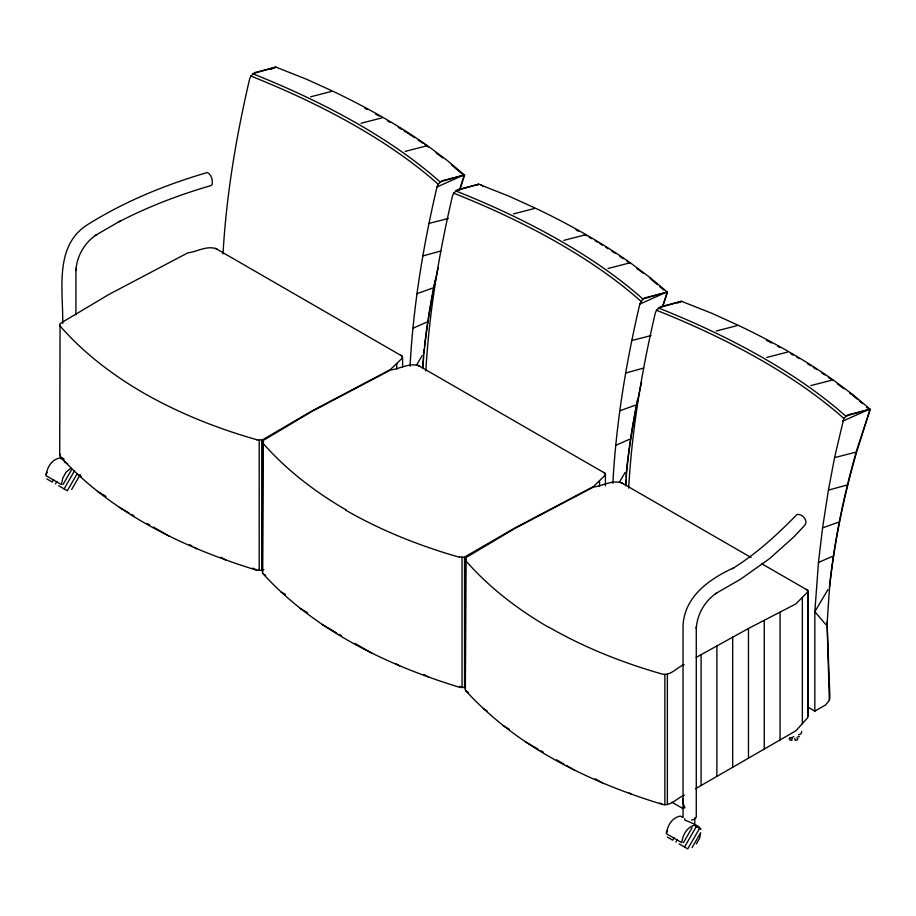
<?xml version="1.0" encoding="UTF-8"?>
<svg xmlns="http://www.w3.org/2000/svg" width="916" height="916" viewBox="0 0 916 916"><rect width="100%" height="100%" fill="white"/><g stroke="black" fill="none" stroke-linecap="round" stroke-linejoin="round"><path stroke-width="1.37" d="M422.723 368.461L423.478 357.332M422.871 368.381L423.81 354.481A607.972 351.011 -60 0 1 438.123 267.999M625.548 485.56L625.926 479.995M626.109 477.213L626.578 470.263A607.972 351.011 -60 0 1 636.838 402.96M625.697 485.48L626.636 471.58A607.972 351.011 -60 0 1 641.566 382.35M827.102 623.441L829.461 588.679A607.972 351.011 -60 0 1 856.803 451.439L870.2 409.257L852.853 394.636L833.549 380.197A485.434 198.177 11.6 0 0 739.361 325.821L712.259 313.467L681.515 301.318L660.562 306.734L656.474 310.249L655.306 313.043C641.853 370.568 632.017 429.054 628.662 488.091M223.012 253.892C226.367 194.856 236.202 136.369 249.667 78.845L250.824 76.051L254.911 72.536L275.865 67.12L306.608 79.268L333.722 91.623A485.434 198.177 11.6 0 1 427.898 145.999L447.203 160.437L464.549 175.059L459.798 190.024M410.025 366.251C413.334 305.807 423.158 245.877 436.989 186.99L438.146 184.196L442.233 180.681L464.549 175.059L464.114 175.632L451.462 164.88M425.837 370.991C429.192 311.955 439.027 253.469 452.493 195.944L453.649 193.15L457.737 189.635L478.69 184.219L509.433 196.368L536.547 208.722A485.434 198.177 11.6 0 1 630.723 263.098L650.028 277.537L667.375 292.158L663.058 305.761M612.838 483.35C616.147 422.906 625.983 362.976 639.815 304.089L642.883 299.005L645.059 297.78L667.375 292.158L662.6 306.162M833.869 552.875A607.972 351.011 -60 0 1 856.746 450.111L870.2 409.257L847.884 414.879L843.796 418.394L834.568 457.622L828.419 490.14L822.557 527.925L818.469 562.493L814.839 611.693L814.839 711.148L807.443 706.877M75.913 270.552C76.681 256.217 84.616 242.477 96.638 234.656M696.274 628.708C697.03 614.373 704.965 600.633 716.999 592.812M829.335 700.293L829.907 697.477L827.056 622.124L829.335 700.293L825.602 704.931L814.839 711.148M263.854 569.557L261.724 570.359L256.755 570.199C184.047 547.997 112.416 513.59 60.353 456.809L59.689 455.389L60.078 323.566L108.844 294.483L187.814 252.862C197.306 251.763 208.001 244.675 217.321 249.324M603.644 472.358L604.995 473.24L604.881 475.415L593.648 486.442L514.059 528.429L464.549 557.077L464.549 687.458L459.58 687.298C386.873 665.096 315.241 630.689 263.178 573.908L262.514 572.489L262.903 440.665L311.669 411.582L390.64 369.961C400.132 368.862 410.826 361.774 420.146 366.423M684.367 795.18C677.107 797.779 670.856 806.492 662.405 804.397C589.698 782.195 518.067 747.788 466.004 691.008L465.339 689.588L465.729 557.764L514.494 528.681L593.453 487.06C602.957 485.961 613.651 478.873 622.96 483.522M59.689 455.389L60.078 453.935M262.514 572.489L262.903 440.665M465.339 689.588L465.729 557.764M801.729 731.46L801.065 733.888L798.638 734.838M460.21 187.711L463.679 176.971M806.469 589.469L808.255 591.427L807.706 717.72L795.855 730.808L695.519 788.733M791.951 739.281L792.351 738.422M400.819 355.259L402.17 356.141L402.067 358.316L390.205 369.709L311.234 411.33L263.854 439.085L261.724 439.978L256.755 439.92M808.255 591.427L795.855 603.907L748.475 628.479L696.229 657.379M45.8 474.591L47.128 472.301M53.655 479.64L52.258 482.056L46.876 478.942M55.487 483.923L56.884 481.507M63.021 484.541L71.643 469.622M64.097 488.892L74.551 470.79M77.081 473.87L67.326 490.758L58.716 485.789M71.643 489.51L80.253 474.591M666.218 832.713L667.546 830.423M674.073 837.762L672.676 840.178L667.295 837.064M675.916 842.044L677.302 839.628M683.451 842.663L692.061 827.743M684.527 847.014L696.366 826.507M699.595 828.362L687.756 848.88L679.145 843.911M692.061 847.632L700.671 832.713L699.595 838.312L696.366 843.911M416.482 365.209L422.31 355.374M619.296 482.308L625.136 472.473M827.95 589.572L814.839 611.693L825.602 624.334M70.83 468.225L65.986 472.267L62.757 478.175L61.406 484.541L46.075 475.679C46.785 467.767 51.628 459.282 60.067 457.966L63.273 459.855M732.296 568.699C756.444 553.871 777.444 534.486 797.069 514.414C801.557 513.99 805.611 517.78 806.034 522.166L805.233 524.696L794.424 536.375L769.589 558.611L740.678 579.141L715.224 593.831M684.08 664.684C676.89 667.329 670.81 675.997 662.405 674.119A456.763 275.006 -2.4 0 1 548.959 627.22M94.863 235.675L120.328 220.974M734.06 567.68C709.534 578.752 683.714 596.98 683.038 626.659L683.038 817.347M789.226 738.365L790.302 737.746M118.553 222.004C147.957 206.741 179.021 194.868 210.806 185.627L212.031 184.837C213.062 180.486 211.539 174.727 207.451 172.483C165.75 184.62 125.183 201.199 88.245 224.214C53.746 245.259 63.319 289.914 62.677 323.428M270.873 69.353L275.865 67.12L252.736 73.749A489.293 199.745 11.6 0 1 440.058 181.906L463.187 175.265L436.989 186.99M476.194 185.341L478.69 184.219L455.561 190.849A489.293 199.745 11.6 0 1 642.883 299.005L666.012 292.364L639.815 304.089M677.771 302.99L681.515 301.318L658.386 307.948A489.293 199.745 11.6 0 1 845.708 416.104L868.837 409.475L842.628 421.188M412.818 328.294L426.558 322.237M615.644 445.394L629.384 439.337M818.469 562.493L832.209 556.436M790.153 738.136L793.794 736.727M416.917 293.727L432.558 288.071M619.743 410.826L635.383 405.17M822.557 527.925L838.209 522.269M795.111 740.517L797.836 739.613M691.431 820.141L694.5 819.122L696.274 817.347L696.274 626.659M422.768 255.942L440.836 250.973M625.594 373.041L643.662 368.072M828.419 490.14L846.487 485.171M310.65 96.81L331.592 91.394M361.053 123.259L382.006 117.855M405.193 151.392L426.146 145.988M513.464 213.909L534.417 208.493M563.878 240.358L584.832 234.954M608.018 268.491L628.971 263.087M716.289 331.008L737.243 325.592M766.703 357.458L787.657 352.053M810.843 385.59L831.797 380.186M428.917 223.424L448.267 218.477M631.742 340.523L651.093 335.577M834.568 457.622L855.292 452.321M459.58 557.02L464.549 557.077M797.939 736.567L799.416 736.785M789.226 739.613L791.951 740.517M215.283 248.247L402.17 356.141M418.097 365.347L604.995 473.24M620.922 482.446L751.051 557.466M762.02 563.901L807.82 590.339L808.255 716.335M796.76 737.746L797.836 738.365M671.817 802.164L683.073 808.668L684.847 807.637L683.073 803.069L682.958 798.912M459.557 686.256L462.03 687.687L462.03 557.352M60.353 456.809L64.063 458.95M253.045 568.057L256.755 570.199M263.178 573.908L265.651 575.328M466.004 691.008L468.477 692.427M659.932 802.966L662.405 804.397M694.477 824.171L684.79 820.003L684.79 818.583M695.038 825.74L700.946 829.14L699.034 826.839L695.828 824.95C687.389 826.266 682.546 834.739 681.836 842.663L666.493 833.8C667.214 825.888 672.046 817.404 680.485 816.087L682.626 817.347M67.601 463.736L64.372 461.882L64.372 460.45M77.734 474.522L81.444 476.663M221.122 557.306L226.069 560.157M280.559 591.622L285.506 594.473M423.948 674.405L428.894 677.256M483.385 708.721L487.094 710.862M629.246 792.935L631.719 794.355M97.428 491.411L106.016 496.369M189.452 544.539L191.902 545.959M194.352 547.379L196.814 548.787M300.253 608.51L307.616 612.77M395.952 663.768L399.639 665.886M503.079 725.609L509.216 729.159M595.102 778.737L602.465 782.985M119.32 507.384L129.053 512.994M131.48 514.391L133.908 515.8M147.281 523.517L149.709 524.925M153.361 527.032L169.162 536.158M322.146 624.483L336.733 632.899M339.16 634.307L341.599 635.704M354.961 643.421L371.988 653.257M524.971 741.582L538.345 749.299M540.772 750.696L543.199 752.105M556.573 759.822L563.867 764.036M566.306 765.444L574.813 770.356M837.327 383.793L844.002 388.808M849.556 392.987L851.777 394.659M636.723 268.365L643.398 273.38M436.13 152.938L442.794 157.953M852.888 395.494L857.101 399.078M859.219 400.865L862.38 403.555M866.593 407.139L868.7 408.925M650.062 278.395L657.448 284.658M659.554 286.456L663.768 290.04M481.209 184.666L483.018 186.269M794.71 738.422L795.111 739.281M465.339 559.264L466.004 560.729M262.514 442.165L263.178 443.63M59.689 325.065L60.353 326.531M802.347 597.713L802.347 723.812M780.054 612.14L780.054 739.933M764.265 620.464L764.265 749.048M748.475 628.479L748.475 758.162M732.674 637.009L732.674 767.287M716.885 645.528L716.885 776.402M701.095 654.448L701.095 785.516M694.752 817.873L694.752 824.274M667.363 674.176L667.363 804.557M664.856 674.451L664.856 804.786M605.43 474.328L605.43 485.686M599.522 480.614L599.522 486.281M402.605 357.229L402.605 367.167M396.697 363.515L396.697 369.182M261.724 439.978L261.724 570.359M259.205 440.252L259.205 570.588M75.913 268.502L75.913 314.852M548.73 627.368A456.763 276.037 -2.3 0 1 465.843 560.787M346.282 510.017A456.763 275.762 -2.2 0 1 263.327 443.584M459.408 557.226A456.763 275.235 -2.4 0 1 345.905 510.269M256.904 439.737A456.763 274.857 -2.4 0 1 143.469 392.918A456.763 275.762 -2.2 0 1 60.502 326.485M766.646 340.42A471.442 192.463 11.6 0 1 771.581 343.031M777.673 346.317A471.442 192.463 11.6 0 1 780.077 347.645M790.726 353.656A471.442 192.463 11.6 0 1 793.164 355.076M796.794 357.206A471.442 192.463 11.6 0 1 799.199 358.637M807.454 363.675A471.442 192.463 11.6 0 1 810.935 365.85M813.225 367.305A471.442 192.463 11.6 0 1 816.797 369.617M821.503 372.709A471.442 192.463 11.6 0 1 824.972 375.033M828.396 377.369A471.442 192.463 11.6 0 1 832.884 380.506M576.05 229.882A471.442 192.463 11.6 0 1 578.454 231.21M584.385 234.542A471.442 192.463 11.6 0 1 586.732 235.881M589.125 237.267A471.442 192.463 11.6 0 1 591.553 238.687M595.171 240.816A471.442 192.463 11.6 0 1 597.564 242.259M599.946 243.69A471.442 192.463 11.6 0 1 602.293 245.133M605.797 247.297A471.442 192.463 11.6 0 1 608.11 248.751M611.59 250.973A471.442 192.463 11.6 0 1 615.163 253.285M619.846 256.377A471.442 192.463 11.6 0 1 623.292 258.713M626.704 261.049A471.442 192.463 11.6 0 1 630.059 263.407M829.404 587.362A607.972 351.011 -60 0 1 833.663 554.226M364.705 108.18A471.442 192.463 11.6 0 1 367.156 109.485M375.629 114.111A471.442 192.463 11.6 0 1 379.201 116.103M387.514 120.866A471.442 192.463 11.6 0 1 389.941 122.297M398.3 127.313A471.442 192.463 11.6 0 1 401.815 129.477M404.128 130.931A471.442 192.463 11.6 0 1 406.429 132.385M407.574 133.106A471.442 192.463 11.6 0 1 414.685 137.732M418.177 140.056A471.442 192.463 11.6 0 1 422.745 143.171M425.001 144.739A471.442 192.463 11.6 0 1 428.345 147.087M637.101 401.597A607.972 351.011 -60 0 1 637.662 398.861M250.824 76.051A489.293 199.745 11.6 0 1 438.146 184.196M453.649 193.15A489.293 199.745 11.6 0 1 640.971 301.295M656.474 310.249A489.293 199.745 11.6 0 1 843.796 418.394M423.753 353.164A607.972 351.011 -60 0 1 424.2 349.053M424.509 346.317A607.972 351.011 -60 0 1 428.012 320.028M428.219 318.676A607.972 351.011 -60 0 1 435.111 280.399"/></g></svg>
